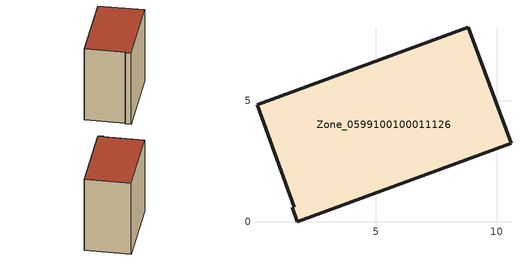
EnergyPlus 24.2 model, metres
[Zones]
Zone_0599100100011126
 floor ground (C_G): 1.63,0.6 0.1,4.82 8.82,8.03 10.58,3.25 1.76,0 1.54,0.59 z0
 wall outside (C_F): 1.76,0 10.58,3.25 8.82,8.03 0.1,4.82 1.63,0.6 1.54,0.59 1.76,0 z0:8.72
 roof outside (C_R): 1.63,0.6 1.54,0.59 1.76,0 10.58,3.25 8.82,8.03 0.1,4.82 z8.72
[BUILDING]
Pand.0599100100011126: North Axis=0; Terrain=City; Loads Convergence Tolerance Value=0.04; Temperature Convergence Tolerance Value=0.4; Solar Distribution=FullExterior; Maximum Number of Warmup Days=25; Minimum Number of Warmup Days=1
[Site:Location]
Rotterdam.The.Hague.AP_ZH_NLD Design_Conditions: Latitude=51.96; Longitude=4.45; Time Zone=1; Elevation=-4.5
[SITE:GROUNDTEMPERATURE:BUILDINGSURFACE]
18, 18, 18, 18, 18, 18, 18, 18, 18, 18, 18, 18
[MATERIAL] Thermal Absorptance=0.9; Solar Absorptance=0.7; Visible Absorptance=0.7
Name | Roughness | Thickness | Conductivity | Density | Specific Heat
G.TI.2015-2018 | MediumSmooth | 0.15 | 0.0428571 | 540 | 1210
F.TI.2015-2018 | Rough | 0.3 | 0.0666667 | 1920 | 840
R.TI.2015-2018 | MediumRough | 0.2 | 0.0333333 | 1500 | 1000
[CONSTRUCTION]
C_G: G.TI.2015-2018
C_F: F.TI.2015-2018
C_R: R.TI.2015-2018
[ZONE]
Zone_0599100100011126: Type=1; Multiplier=1; Ceiling Height=Autocalculate; Volume=Autocalculate; Floor Area=autocalculate; Part of Total Floor Area=Yes
[ZONEINFILTRATION:DESIGNFLOWRATE]
Infil_Zone_0599100100011126: Zone or ZoneList or Space or SpaceList=Zone_0599100100011126; Schedule=AlwaysOn; Design Flow Rate Calculation Method=Flow/Area; Flow Rate per Floor Area=0.0015; Constant Term Coefficient=1; Temperature Term Coefficient=0; Velocity Term Coefficient=0; Velocity Squared Term Coefficient=0
[HVACTEMPLATE:ZONE:IDEALLOADSAIRSYSTEM]
Zone_0599100100011126: Maximum Heating Supply Air Temperature=50; Minimum Cooling Supply Air Temperature=13; Maximum Heating Supply Air Humidity Ratio=0.0156; Minimum Cooling Supply Air Humidity Ratio=0.0077; Heating Limit=NoLimit; Cooling Limit=NoLimit; Dehumidification Control Type=ConstantSensibleHeatRatio; Cooling Sensible Heat Ratio=0.7; Dehumidification Setpoint=60; Humidification Control Type=None; Humidification Setpoint=30; Outdoor Air Method=None; Outdoor Air Flow Rate per Person=0.00944; Outdoor Air Flow Rate per Zone Floor Area=0; Outdoor Air Flow Rate per Zone=0; Demand Controlled Ventilation Type=None; Outdoor Air Economizer Type=NoEconomizer; Heat Recovery Type=None; Sensible Heat Recovery Effectiveness=0.7; Latent Heat Recovery Effectiveness=0.65
[ZONECONTROL:THERMOSTAT]
ThermostatControl_Zone_0599100100011126: Zone or ZoneList=Zone_0599100100011126; Control Type Schedule=DualSetpointControlType; Control 1=Thermostat_Zone_0599100100011126; Temperature Difference Between Cutout And Setpoint=0
[THERMOSTATSETPOINT:DUALSETPOINT]
Thermostat_Zone_0599100100011126: Heating Setpoint Temperature Schedule=HeatingSetpoint_Zone_0599100100011126; Cooling Setpoint Temperature Schedule=CoolingSetpoint_Zone_0599100100011126
[SCHEDULE:COMPACT]
HeatingSetpoint_Zone_0599100100011126: Through: 12/31, For: AllDays, Until: 24:00, 21
CoolingSetpoint_Zone_0599100100011126: Through: 12/31, For: AllDays, Until: 24:00, 24
DualSetpointControlType: Through: 12/31, For: AllDays, Until: 24:00, 4
AlwaysOn: Through: 12/31, For: AllDays, Until: 24:00, 1
